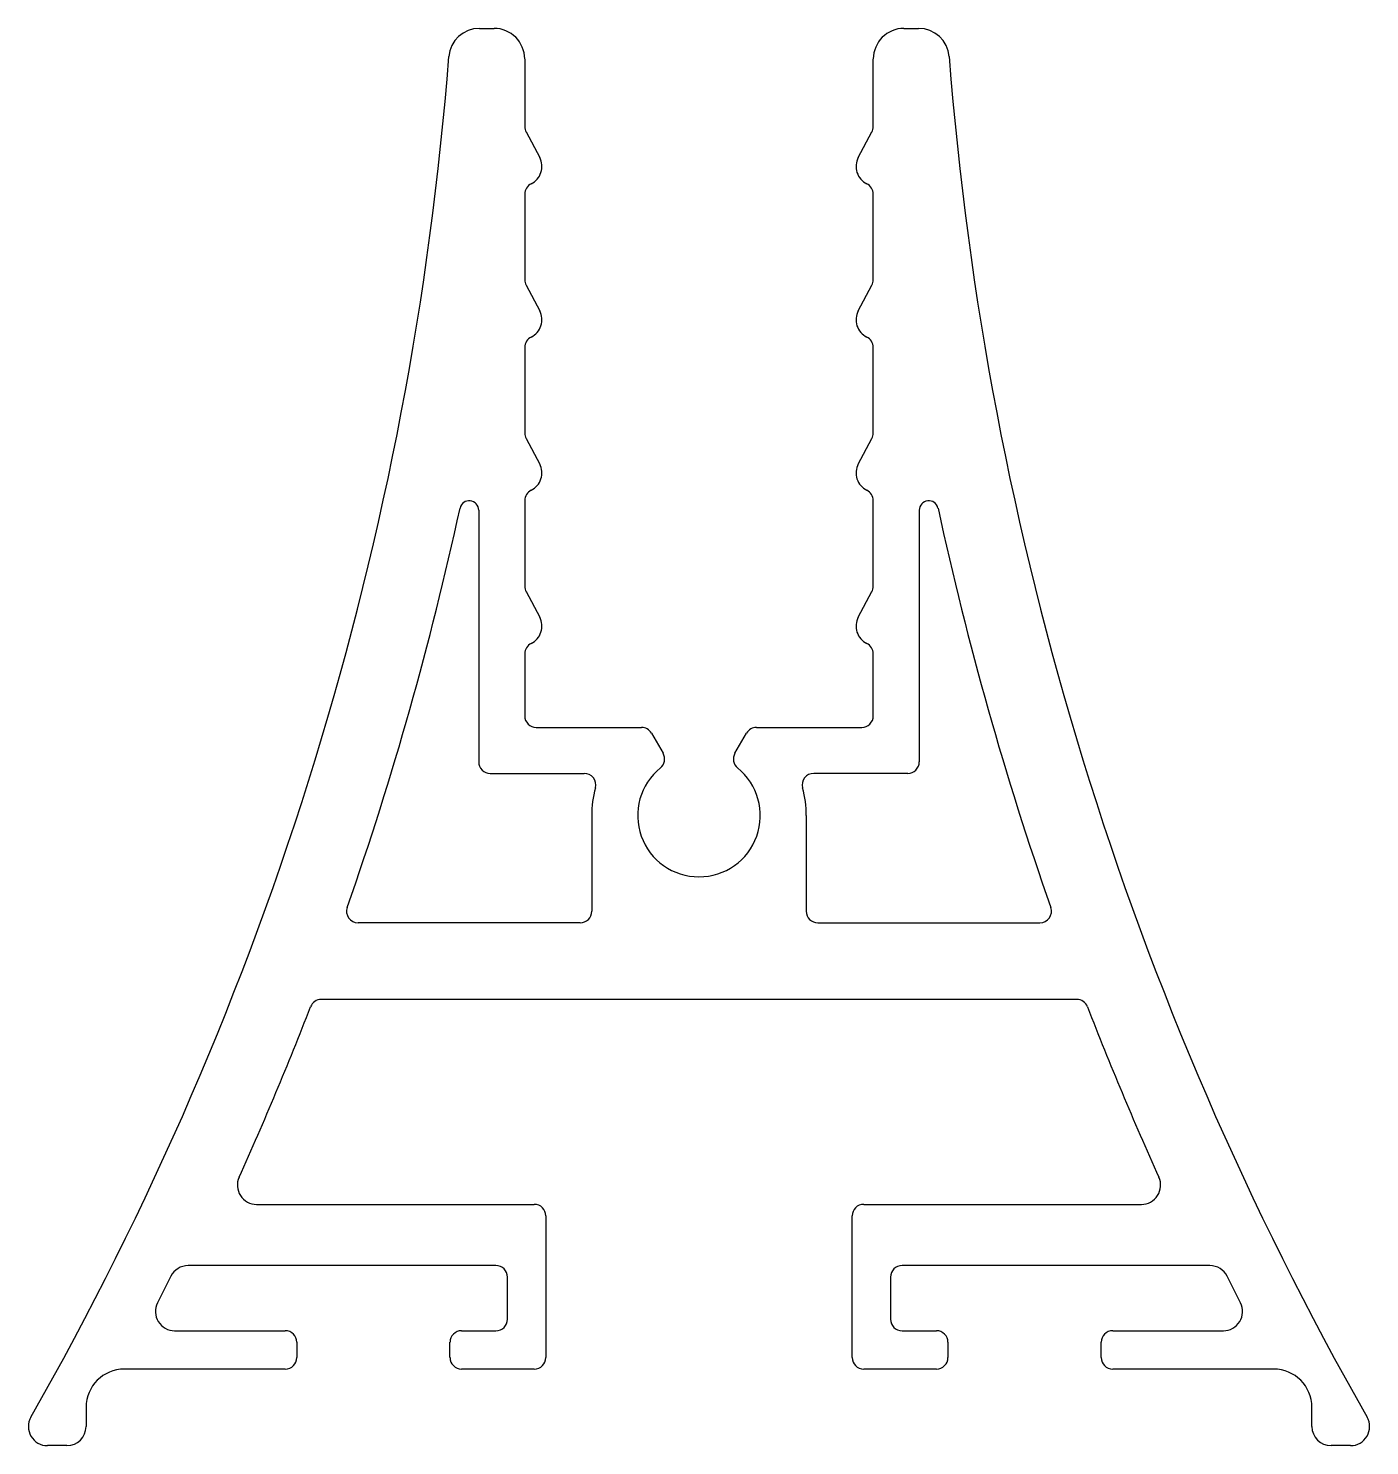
# Model space of a CAD drawing. Extents: x 740.1 to 775.1, y 444.5 to 481.5.
import ezdxf

# ---------------------------------------------------------------- set-up
doc = ezdxf.new("R2010")
doc.units = 0
doc.layers.get('0').update_dxf_attribs({"linetype": 'CONTINUOUS'})

msp = doc.modelspace()

# ---------------------------------------------------------------- linework, layer by layer
for p, q in [((751.87, 481.547), (752.251, 481.547)), ((762.951, 481.547), (763.333, 481.547)), ((753.051, 480.747), (753.051, 478.983)), ((762.151, 478.983), (762.151, 480.747)), ((753.087, 478.842), (753.443, 478.174)), ((761.76, 478.174), (762.116, 478.842)), ((753.051, 477.22), (753.051, 474.983)), ((762.151, 474.983), (762.151, 477.22)), ((753.087, 474.842), (753.443, 474.174)), ((761.76, 474.174), (762.116, 474.842)), ((753.051, 473.22), (753.051, 470.983)), ((762.151, 470.983), (762.151, 473.22)), ((753.087, 470.842), (753.443, 470.174)), ((761.76, 470.174), (762.116, 470.842)), ((753.051, 469.22), (753.051, 466.983)), ((762.151, 466.983), (762.151, 469.22)), ((751.851, 468.969), (751.851, 462.397)), ((763.351, 468.969), (763.351, 462.397)), ((753.087, 466.842), (753.443, 466.174)), ((761.76, 466.174), (762.116, 466.842)), ((753.051, 465.22), (753.051, 463.597)), ((762.151, 463.597), (762.151, 465.22)), ((753.351, 463.297), (756.1, 463.297)), ((759.103, 463.297), (761.851, 463.297)), ((756.36, 463.147), (756.663, 462.622)), ((758.539, 462.622), (758.843, 463.147)), ((752.151, 462.097), (754.606, 462.097)), ((763.051, 462.097), (760.596, 462.097)), ((754.801, 460.997), (754.801, 458.497)), ((760.401, 460.997), (760.401, 458.497)), ((754.501, 458.197), (748.701, 458.197)), ((760.701, 458.197), (766.502, 458.197)), ((767.461, 456.197), (747.742, 456.197)), ((746.051, 450.847), (753.301, 450.847)), ((761.901, 450.847), (769.152, 450.847)), ((753.601, 450.547), (753.601, 446.847)), ((761.601, 446.847), (761.601, 450.547)), ((752.301, 449.247), (744.265, 449.247)), ((770.938, 449.247), (762.901, 449.247)), ((743.817, 448.97), (743.468, 448.274)), ((752.601, 447.847), (752.601, 448.947)), ((762.601, 448.947), (762.601, 447.847)), ((771.735, 448.274), (771.386, 448.97)), ((743.913, 447.547), (746.801, 447.547)), ((751.401, 447.547), (752.301, 447.547)), ((762.901, 447.547), (763.801, 447.547)), ((768.401, 447.547), (771.289, 447.547)), ((747.101, 447.247), (747.101, 446.847)), ((751.101, 446.847), (751.101, 447.247)), ((764.101, 447.247), (764.101, 446.847)), ((768.101, 446.847), (768.101, 447.247)), ((746.801, 446.547), (742.601, 446.547)), ((753.301, 446.547), (751.401, 446.547)), ((763.801, 446.547), (761.901, 446.547)), ((772.601, 446.547), (768.401, 446.547)), ((741.601, 445.547), (741.601, 445.047)), ((773.601, 445.047), (773.601, 445.547)), ((741.101, 444.547), (740.595, 444.547)), ((774.608, 444.547), (774.101, 444.547))]:
    msp.add_line(p, q)
for centre, radius, start, end in [((751.87, 480.747), 0.8, 90.0183, 175.5257), ((752.251, 480.747), 0.8, 0.0246, 89.9776), ((762.952, 480.747), 0.8, 90.0224, 179.9754), ((763.333, 480.747), 0.8, 4.4743, 89.9817), ((666.329, 487.413), 85, 330.297, 355.54425), ((848.874, 487.413), 85, 184.45575, 209.703), ((753.357, 478.984), 0.306, 180.2583, 207.8026), ((761.846, 478.984), 0.306, 332.1974, 359.7417), ((753.001, 477.939), 0.5, 295.9472, 28.0712), ((762.201, 477.939), 0.5, 151.9288, 244.0528), ((753.352, 477.219), 0.3, 115.9692, 179.9751), ((761.851, 477.219), 0.3, 0.0249, 64.0308), ((753.357, 474.984), 0.306, 180.2583, 207.8025), ((761.846, 474.984), 0.306, 332.1975, 359.7417), ((753.001, 473.939), 0.5, 295.9472, 28.0712), ((762.201, 473.939), 0.5, 151.9288, 244.0528), ((753.352, 473.219), 0.3, 115.9692, 179.9751), ((761.851, 473.219), 0.3, 0.0249, 64.0308), ((753.357, 470.984), 0.306, 180.2583, 207.8025), ((761.846, 470.984), 0.306, 332.1975, 359.7417), ((753.001, 469.939), 0.5, 295.9472, 28.0712), ((762.201, 469.939), 0.5, 151.9288, 244.0528), ((751.604, 468.969), 0.247, 360, 167.7911), ((753.352, 469.219), 0.3, 115.9692, 179.9751), ((761.851, 469.219), 0.3, 0.0249, 64.0308), ((763.598, 468.969), 0.247, 12.2089, 180), ((666.263, 487.435), 87.069, 340.65786, 347.79106), ((848.94, 487.435), 87.069, 192.20894, 199.34214), ((753.357, 466.984), 0.306, 180.2583, 207.8026), ((761.846, 466.984), 0.306, 332.1974, 359.7417), ((753.001, 465.939), 0.5, 295.9467, 28.0705), ((762.201, 465.939), 0.5, 151.9295, 244.0533), ((753.352, 465.219), 0.3, 115.9695, 179.9752), ((761.851, 465.219), 0.3, 0.0248, 64.0305), ((753.352, 463.598), 0.3, 180.0526, 269.9415), ((756.1, 462.997), 0.3, 30.0247, 89.9751), ((759.103, 462.997), 0.3, 90.0249, 149.9753), ((761.851, 463.598), 0.3, 270.0585, 359.9474), ((756.403, 462.472), 0.3, 309.0858, 29.9995), ((758.799, 462.472), 0.3, 150.0005, 230.9117), ((752.151, 462.397), 0.3, 180.0023, 270.0035), ((757.601, 460.997), 1.6, 129.0858, 50.9117), ((763.051, 462.397), 0.3, 269.9965, 359.9977), ((754.606, 461.797), 0.3, 345.0445, 89.9974), ((760.596, 461.797), 0.3, 90.0026, 194.9555), ((757.601, 460.997), 2.8, 165.0438, 180), ((757.601, 460.997), 2.8, 360, 14.9562), ((748.701, 458.497), 0.3, 160.6541, 270.0012), ((754.501, 458.497), 0.3, 270.0023, 0.0035), ((760.701, 458.497), 0.3, 179.9965, 269.9977), ((766.502, 458.497), 0.3, 269.9988, 19.3459), ((666.263, 487.435), 87.069, 335.66292, 338.84021), ((747.742, 455.897), 0.3, 90, 158.8402), ((767.461, 455.897), 0.3, 21.1598, 90), ((848.94, 487.435), 87.069, 201.15979, 204.33708), ((746.051, 451.347), 0.5, 155.6624, 269.9993), ((769.152, 451.347), 0.5, 270.0007, 24.3376), ((753.301, 450.547), 0.3, 0.0526, 89.9415), ((761.902, 450.547), 0.3, 90.0585, 179.9474), ((744.265, 448.747), 0.5, 90.0204, 153.5958), ((752.301, 448.947), 0.3, 0.0526, 89.9415), ((762.902, 448.947), 0.3, 90.0585, 179.9474), ((770.938, 448.747), 0.5, 26.4042, 89.9796), ((743.913, 448.047), 0.5, 153.0936, 269.9993), ((771.289, 448.047), 0.5, 270.0007, 26.9064), ((752.301, 447.848), 0.3, 270.0585, 359.9474), ((762.902, 447.848), 0.3, 180.0526, 269.9415), ((746.801, 447.247), 0.3, 0.0585, 89.9415), ((751.402, 447.247), 0.3, 90.0526, 179.9415), ((763.801, 447.247), 0.3, 0.0585, 89.9474), ((768.402, 447.247), 0.3, 90.0585, 179.9415), ((746.801, 446.848), 0.3, 270.0585, 359.9474), ((751.402, 446.848), 0.3, 180.0527, 269.9473), ((753.301, 446.848), 0.3, 270.0585, 359.9474), ((761.902, 446.848), 0.3, 180.0526, 269.9415), ((763.801, 446.848), 0.3, 270.0527, 359.9473), ((768.402, 446.848), 0.3, 180.0526, 269.9415), ((742.602, 445.547), 1, 90.0237, 179.9763), ((772.601, 445.547), 1, 0.0237, 89.9763), ((740.595, 445.047), 0.5, 150.2946, 270.0007), ((774.608, 445.047), 0.5, 269.9993, 29.7054), ((741.101, 445.047), 0.5, 270.002, 359.998), ((774.101, 445.047), 0.5, 180.002, 269.998)]:
    msp.add_arc(centre, radius, start, end)

doc.saveas('drawing.dxf')
